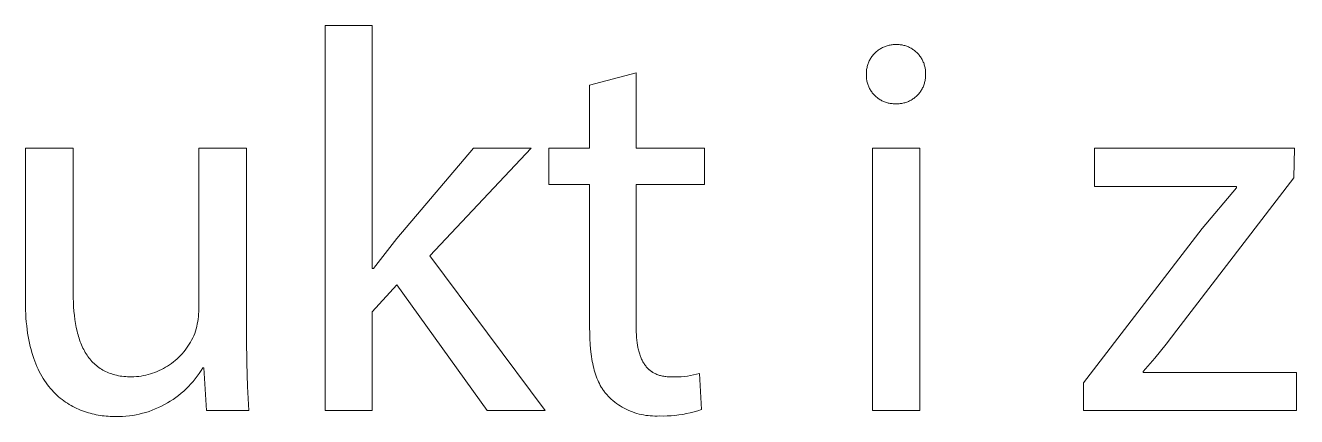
# Model space of a CAD drawing. Header units: millimetres. Extents: x -987 to 2591, y -102 to 2398.
# Drawn here: x 1521.6 to 1605.6, y -42.3 to -16.4 of the extents above; entities that cross this region are included whole.
import ezdxf

# ---------------------------------------------------------------- set-up
doc = ezdxf.new("R2010")
doc.units = ezdxf.units.MM
doc.header["$MEASUREMENT"] = 0
doc.layers.add('Domyślny', color=7, linetype='Continuous', true_color=0x000000)

msp = doc.modelspace()

# ---------------------------------------------------------------- linework, layer by layer
at = {"layer": 'Domyślny', "color": 18, "lineweight": 15, "true_color": 0x000000}
for p, q in [((1541.383, -41.857), (1541.383, -16.421)), ((1541.383, -16.421), (1544.504, -16.421)), ((1544.504, -16.421), (1544.504, -32.481)), ((1577.49, -18.531), (1577.528, -18.477)), ((1577.528, -18.477), (1577.568, -18.423)), ((1577.568, -18.423), (1577.61, -18.372)), ((1577.61, -18.372), (1577.653, -18.321)), ((1577.653, -18.321), (1577.698, -18.273)), ((1577.698, -18.273), (1577.745, -18.225)), ((1577.745, -18.225), (1577.794, -18.18)), ((1577.794, -18.18), (1577.844, -18.136)), ((1577.844, -18.136), (1577.895, -18.094)), ((1577.895, -18.094), (1577.948, -18.054)), ((1577.948, -18.054), (1578.003, -18.016)), ((1578.003, -18.016), (1578.058, -17.979)), ((1578.058, -17.979), (1578.115, -17.945)), ((1578.115, -17.945), (1578.173, -17.912)), ((1578.173, -17.912), (1578.232, -17.882)), ((1578.232, -17.882), (1578.292, -17.853)), ((1578.292, -17.853), (1578.353, -17.827)), ((1578.353, -17.827), (1578.415, -17.803)), ((1578.415, -17.803), (1578.478, -17.781)), ((1578.478, -17.781), (1578.542, -17.761)), ((1578.542, -17.761), (1578.606, -17.744)), ((1578.606, -17.744), (1578.67, -17.728)), ((1578.67, -17.728), (1578.736, -17.715)), ((1578.736, -17.715), (1578.801, -17.705)), ((1578.801, -17.705), (1578.867, -17.696)), ((1578.867, -17.696), (1578.933, -17.69)), ((1578.933, -17.69), (1579, -17.686)), ((1579, -17.686), (1579.066, -17.685)), ((1579.066, -17.685), (1579.133, -17.685)), ((1579.133, -17.685), (1579.197, -17.684)), ((1579.197, -17.684), (1579.262, -17.686)), ((1579.262, -17.686), (1579.327, -17.689)), ((1579.327, -17.689), (1579.392, -17.695)), ((1579.392, -17.695), (1579.456, -17.703)), ((1579.456, -17.703), (1579.52, -17.713)), ((1579.52, -17.713), (1579.584, -17.726)), ((1579.584, -17.726), (1579.647, -17.74)), ((1579.647, -17.74), (1579.71, -17.757)), ((1579.71, -17.757), (1579.772, -17.776)), ((1579.772, -17.776), (1579.833, -17.797)), ((1579.833, -17.797), (1579.893, -17.82)), ((1579.893, -17.82), (1579.953, -17.845)), ((1579.953, -17.845), (1580.012, -17.873)), ((1580.012, -17.873), (1580.07, -17.902)), ((1580.07, -17.902), (1580.127, -17.933)), ((1580.127, -17.933), (1580.183, -17.966)), ((1580.183, -17.966), (1580.237, -18.001)), ((1580.237, -18.001), (1580.29, -18.038)), ((1580.29, -18.038), (1580.342, -18.077)), ((1580.342, -18.077), (1580.393, -18.118)), ((1580.393, -18.118), (1580.442, -18.16)), ((1580.442, -18.16), (1580.49, -18.204)), ((1580.49, -18.204), (1580.536, -18.249)), ((1580.536, -18.249), (1580.581, -18.296)), ((1580.581, -18.296), (1580.624, -18.345)), ((1580.624, -18.345), (1580.665, -18.395)), ((1580.665, -18.395), (1580.705, -18.446)), ((1580.705, -18.446), (1580.743, -18.499)), ((1577.184, -19.331), (1577.195, -19.266)), ((1577.195, -19.266), (1577.207, -19.201)), ((1577.207, -19.201), (1577.222, -19.136)), ((1577.222, -19.136), (1577.239, -19.072)), ((1577.239, -19.072), (1577.259, -19.008)), ((1577.259, -19.008), (1577.28, -18.945)), ((1577.28, -18.945), (1577.304, -18.883)), ((1577.304, -18.883), (1577.33, -18.822)), ((1577.33, -18.822), (1577.358, -18.761)), ((1577.358, -18.761), (1577.388, -18.702)), ((1577.388, -18.702), (1577.42, -18.644)), ((1577.42, -18.644), (1577.454, -18.587)), ((1577.454, -18.587), (1577.49, -18.531)), ((1580.743, -18.499), (1580.779, -18.553)), ((1580.779, -18.553), (1580.813, -18.608)), ((1580.813, -18.608), (1580.845, -18.664)), ((1580.845, -18.664), (1580.875, -18.722)), ((1580.875, -18.722), (1580.903, -18.78)), ((1580.903, -18.78), (1580.929, -18.84)), ((1580.929, -18.84), (1580.953, -18.9)), ((1580.953, -18.9), (1580.975, -18.961)), ((1580.975, -18.961), (1580.995, -19.022)), ((1580.995, -19.022), (1581.013, -19.085)), ((1581.013, -19.085), (1581.029, -19.148)), ((1581.029, -19.148), (1581.042, -19.211)), ((1581.042, -19.211), (1581.053, -19.275)), ((1581.053, -19.275), (1581.063, -19.339)), ((1558.871, -20.366), (1561.945, -19.544)), ((1561.945, -19.544), (1561.945, -24.524)), ((1577.166, -19.597), (1577.167, -19.53)), ((1577.167, -19.663), (1577.166, -19.597)), ((1577.166, -19.727), (1577.167, -19.663)), ((1577.167, -19.792), (1577.166, -19.727)), ((1577.167, -19.53), (1577.17, -19.464)), ((1577.171, -19.856), (1577.167, -19.792)), ((1577.17, -19.464), (1577.176, -19.397)), ((1577.176, -19.92), (1577.171, -19.856)), ((1577.176, -19.397), (1577.184, -19.331)), ((1577.184, -19.984), (1577.176, -19.92)), ((1577.194, -20.047), (1577.184, -19.984)), ((1577.206, -20.11), (1577.194, -20.047)), ((1577.221, -20.173), (1577.206, -20.11)), ((1581.032, -20.118), (1581.017, -20.182)), ((1581.045, -20.054), (1581.032, -20.118)), ((1581.056, -19.989), (1581.045, -20.054)), ((1581.064, -19.924), (1581.056, -19.989)), ((1581.063, -19.339), (1581.069, -19.404)), ((1581.07, -19.859), (1581.064, -19.924)), ((1581.069, -19.404), (1581.074, -19.468)), ((1581.074, -19.794), (1581.07, -19.859)), ((1581.074, -19.468), (1581.076, -19.533)), ((1581.075, -19.728), (1581.074, -19.794)), ((1581.077, -19.598), (1581.075, -19.663)), ((1581.075, -19.663), (1581.075, -19.728)), ((1581.076, -19.533), (1581.077, -19.598)), ((1558.871, -24.524), (1558.871, -20.366)), ((1577.237, -20.235), (1577.221, -20.173)), ((1577.256, -20.297), (1577.237, -20.235)), ((1577.277, -20.358), (1577.256, -20.297)), ((1577.3, -20.418), (1577.277, -20.358)), ((1577.325, -20.477), (1577.3, -20.418)), ((1577.352, -20.535), (1577.325, -20.477)), ((1577.38, -20.593), (1577.352, -20.535)), ((1577.411, -20.649), (1577.38, -20.593)), ((1577.444, -20.705), (1577.411, -20.649)), ((1577.479, -20.759), (1577.444, -20.705)), ((1577.515, -20.812), (1577.479, -20.759)), ((1577.554, -20.863), (1577.515, -20.812)), ((1577.594, -20.914), (1577.554, -20.863)), ((1577.636, -20.962), (1577.594, -20.914)), ((1577.679, -21.01), (1577.636, -20.962)), ((1580.587, -20.981), (1580.543, -21.029)), ((1580.631, -20.932), (1580.587, -20.981)), ((1580.672, -20.881), (1580.631, -20.932)), ((1580.712, -20.829), (1580.672, -20.881)), ((1580.749, -20.776), (1580.712, -20.829)), ((1580.785, -20.721), (1580.749, -20.776)), ((1580.819, -20.665), (1580.785, -20.721)), ((1580.851, -20.608), (1580.819, -20.665)), ((1580.881, -20.55), (1580.851, -20.608)), ((1580.909, -20.49), (1580.881, -20.55)), ((1580.935, -20.43), (1580.909, -20.49)), ((1580.959, -20.369), (1580.935, -20.43)), ((1580.98, -20.307), (1580.959, -20.369)), ((1581, -20.245), (1580.98, -20.307)), ((1581.017, -20.182), (1581, -20.245)), ((1577.724, -21.056), (1577.679, -21.01)), ((1577.771, -21.1), (1577.724, -21.056)), ((1577.819, -21.143), (1577.771, -21.1)), ((1577.868, -21.184), (1577.819, -21.143)), ((1577.919, -21.223), (1577.868, -21.184)), ((1577.971, -21.261), (1577.919, -21.223)), ((1578.025, -21.296), (1577.971, -21.261)), ((1578.08, -21.33), (1578.025, -21.296)), ((1578.135, -21.362), (1578.08, -21.33)), ((1578.192, -21.392), (1578.135, -21.362)), ((1578.25, -21.42), (1578.192, -21.392)), ((1578.309, -21.446), (1578.25, -21.42)), ((1578.369, -21.47), (1578.309, -21.446)), ((1578.429, -21.492), (1578.369, -21.47)), ((1578.49, -21.512), (1578.429, -21.492)), ((1578.552, -21.529), (1578.49, -21.512)), ((1578.615, -21.545), (1578.552, -21.529)), ((1578.677, -21.558), (1578.615, -21.545)), ((1578.741, -21.57), (1578.677, -21.558)), ((1578.804, -21.579), (1578.741, -21.57)), ((1578.868, -21.586), (1578.804, -21.579)), ((1578.933, -21.59), (1578.868, -21.586)), ((1578.997, -21.593), (1578.933, -21.59)), ((1579.061, -21.593), (1578.997, -21.593)), ((1579.126, -21.597), (1579.061, -21.593)), ((1579.192, -21.598), (1579.126, -21.597)), ((1579.257, -21.597), (1579.192, -21.598)), ((1579.323, -21.593), (1579.257, -21.597)), ((1579.388, -21.588), (1579.323, -21.593)), ((1579.453, -21.58), (1579.388, -21.588)), ((1579.518, -21.57), (1579.453, -21.58)), ((1579.582, -21.558), (1579.518, -21.57)), ((1579.646, -21.543), (1579.582, -21.558)), ((1579.709, -21.526), (1579.646, -21.543)), ((1579.772, -21.507), (1579.709, -21.526)), ((1579.834, -21.486), (1579.772, -21.507)), ((1579.895, -21.463), (1579.834, -21.486)), ((1579.955, -21.437), (1579.895, -21.463)), ((1580.014, -21.41), (1579.955, -21.437)), ((1580.073, -21.38), (1580.014, -21.41)), ((1580.13, -21.349), (1580.073, -21.38)), ((1580.186, -21.315), (1580.13, -21.349)), ((1580.241, -21.28), (1580.186, -21.315)), ((1580.295, -21.242), (1580.241, -21.28)), ((1580.348, -21.203), (1580.295, -21.242)), ((1580.399, -21.162), (1580.348, -21.203)), ((1580.448, -21.119), (1580.399, -21.162)), ((1580.496, -21.075), (1580.448, -21.119)), ((1580.543, -21.029), (1580.496, -21.075)), ((1521.579, -34.668), (1521.579, -24.518)), ((1521.579, -24.518), (1524.736, -24.518)), ((1524.736, -24.518), (1524.736, -34.12)), ((1533.04, -35.157), (1533.04, -24.518)), ((1533.04, -24.518), (1536.197, -24.518)), ((1536.197, -24.518), (1536.197, -37.134)), ((1546.124, -30.503), (1551.2, -24.523)), ((1555, -24.523), (1548.305, -31.647)), ((1551.2, -24.523), (1555, -24.523)), ((1556.178, -26.918), (1556.178, -24.524)), ((1556.178, -24.524), (1558.871, -24.524)), ((1561.945, -24.524), (1566.46, -24.524)), ((1566.46, -24.524), (1566.46, -26.918)), ((1577.56, -24.524), (1580.705, -24.524)), ((1577.56, -41.858), (1577.56, -24.524)), ((1580.705, -24.524), (1580.705, -41.858)), ((1592.246, -27.058), (1592.246, -24.52)), ((1592.246, -24.52), (1605.458, -24.52)), ((1605.458, -24.52), (1605.411, -26.498)), ((1605.411, -26.498), (1597.691, -36.553)), ((1558.871, -26.918), (1556.178, -26.918)), ((1558.871, -36.378), (1558.871, -26.918)), ((1566.46, -26.918), (1561.945, -26.918)), ((1561.945, -26.918), (1561.945, -36.271)), ((1601.622, -27.058), (1592.246, -27.058)), ((1599.358, -29.834), (1601.622, -27.141)), ((1601.622, -27.141), (1601.622, -27.058)), ((1591.519, -40.032), (1599.358, -29.834)), ((1544.576, -32.481), (1546.124, -30.503)), ((1548.305, -31.647), (1555.929, -41.857)), ((1544.504, -32.481), (1544.576, -32.481)), ((1546.124, -33.553), (1544.504, -35.34)), ((1552.105, -41.857), (1546.124, -33.553)), ((1524.736, -34.12), (1524.739, -34.425)), ((1524.739, -34.425), (1524.748, -34.724)), ((1521.588, -35.225), (1521.579, -34.668)), ((1521.6, -35.493), (1521.588, -35.225)), ((1524.748, -34.724), (1524.763, -35.016)), ((1524.763, -35.016), (1524.784, -35.301)), ((1533.037, -35.322), (1533.04, -35.157)), ((1521.616, -35.755), (1521.6, -35.493)), ((1521.637, -36.01), (1521.616, -35.755)), ((1521.662, -36.259), (1521.637, -36.01)), ((1524.784, -35.301), (1524.812, -35.579)), ((1524.812, -35.579), (1524.847, -35.85)), ((1524.847, -35.85), (1524.888, -36.114)), ((1524.888, -36.114), (1524.937, -36.369)), ((1532.941, -36.141), (1532.971, -35.978)), ((1532.971, -35.978), (1532.996, -35.815)), ((1532.996, -35.815), (1533.015, -35.651)), ((1533.015, -35.651), (1533.029, -35.487)), ((1533.029, -35.487), (1533.037, -35.322)), ((1544.504, -35.34), (1544.504, -41.857)), ((1521.691, -36.502), (1521.662, -36.259)), ((1521.724, -36.739), (1521.691, -36.502)), ((1521.762, -36.969), (1521.724, -36.739)), ((1521.803, -37.194), (1521.762, -36.969)), ((1524.937, -36.369), (1524.992, -36.617)), ((1524.992, -36.617), (1525.023, -36.738)), ((1525.023, -36.738), (1525.055, -36.857)), ((1525.055, -36.857), (1525.089, -36.973)), ((1532.637, -37.065), (1532.704, -36.922)), ((1532.704, -36.922), (1532.766, -36.777)), ((1532.766, -36.777), (1532.817, -36.62)), ((1532.817, -36.62), (1532.864, -36.462)), ((1532.864, -36.462), (1532.905, -36.302)), ((1532.905, -36.302), (1532.941, -36.141)), ((1558.875, -36.754), (1558.871, -36.378)), ((1558.886, -37.119), (1558.875, -36.754)), ((1561.945, -36.271), (1561.946, -36.469)), ((1561.946, -36.469), (1561.952, -36.662)), ((1561.952, -36.662), (1561.961, -36.849)), ((1561.961, -36.849), (1561.974, -37.031)), ((1597.691, -36.553), (1596.971, -37.481)), ((1521.849, -37.412), (1521.803, -37.194)), ((1521.898, -37.625), (1521.849, -37.412)), ((1521.951, -37.832), (1521.898, -37.625)), ((1525.089, -36.973), (1525.125, -37.088)), ((1525.125, -37.088), (1525.163, -37.2)), ((1525.163, -37.2), (1525.203, -37.311)), ((1525.203, -37.311), (1525.245, -37.419)), ((1525.245, -37.419), (1525.289, -37.524)), ((1525.289, -37.524), (1525.334, -37.628)), ((1525.334, -37.628), (1525.382, -37.729)), ((1525.382, -37.729), (1525.432, -37.828)), ((1532.138, -37.865), (1532.233, -37.739)), ((1532.233, -37.739), (1532.323, -37.61)), ((1532.323, -37.61), (1532.408, -37.478)), ((1532.408, -37.478), (1532.489, -37.343)), ((1532.489, -37.343), (1532.566, -37.205)), ((1532.566, -37.205), (1532.637, -37.065)), ((1536.197, -37.134), (1536.204, -38.708)), ((1558.906, -37.471), (1558.886, -37.119)), ((1558.935, -37.812), (1558.906, -37.471)), ((1561.974, -37.031), (1561.991, -37.208)), ((1561.991, -37.208), (1562.012, -37.378)), ((1562.012, -37.378), (1562.037, -37.543)), ((1562.037, -37.543), (1562.067, -37.702)), ((1562.067, -37.702), (1562.083, -37.78)), ((1562.083, -37.78), (1562.101, -37.856)), ((1596.971, -37.481), (1596.228, -38.391)), ((1522.007, -38.033), (1521.951, -37.832)), ((1522.067, -38.228), (1522.007, -38.033)), ((1522.131, -38.417), (1522.067, -38.228)), ((1522.198, -38.601), (1522.131, -38.417)), ((1522.268, -38.78), (1522.198, -38.601)), ((1525.432, -37.828), (1525.484, -37.925)), ((1525.484, -37.925), (1525.538, -38.019)), ((1525.538, -38.019), (1525.594, -38.111)), ((1525.594, -38.111), (1525.652, -38.201)), ((1525.652, -38.201), (1525.712, -38.288)), ((1525.712, -38.288), (1525.774, -38.373)), ((1525.774, -38.373), (1525.838, -38.455)), ((1525.838, -38.455), (1525.905, -38.534)), ((1525.905, -38.534), (1525.974, -38.612)), ((1525.974, -38.612), (1526.045, -38.686)), ((1531.239, -38.743), (1531.364, -38.647)), ((1531.364, -38.647), (1531.486, -38.547)), ((1531.486, -38.547), (1531.604, -38.443)), ((1531.604, -38.443), (1531.719, -38.335)), ((1531.719, -38.335), (1531.83, -38.223)), ((1531.83, -38.223), (1531.937, -38.107)), ((1531.937, -38.107), (1532.04, -37.988)), ((1532.04, -37.988), (1532.138, -37.865)), ((1558.973, -38.141), (1558.935, -37.812)), ((1558.995, -38.3), (1558.973, -38.141)), ((1559.02, -38.457), (1558.995, -38.3)), ((1559.047, -38.61), (1559.02, -38.457)), ((1559.077, -38.76), (1559.047, -38.61)), ((1562.101, -37.856), (1562.119, -37.93)), ((1562.119, -37.93), (1562.139, -38.003)), ((1562.139, -38.003), (1562.16, -38.074)), ((1562.16, -38.074), (1562.182, -38.144)), ((1562.182, -38.144), (1562.205, -38.213)), ((1562.205, -38.213), (1562.229, -38.28)), ((1562.229, -38.28), (1562.255, -38.345)), ((1562.255, -38.345), (1562.281, -38.409)), ((1562.281, -38.409), (1562.309, -38.472)), ((1562.309, -38.472), (1562.338, -38.533)), ((1562.338, -38.533), (1562.369, -38.592)), ((1562.369, -38.592), (1562.4, -38.65)), ((1562.4, -38.65), (1562.433, -38.706)), ((1596.228, -38.391), (1595.463, -39.281)), ((1522.342, -38.953), (1522.268, -38.78)), ((1522.419, -39.121), (1522.342, -38.953)), ((1522.498, -39.283), (1522.419, -39.121)), ((1522.581, -39.441), (1522.498, -39.283)), ((1522.666, -39.593), (1522.581, -39.441)), ((1526.045, -38.686), (1526.118, -38.758)), ((1526.118, -38.758), (1526.193, -38.827)), ((1526.193, -38.827), (1526.271, -38.894)), ((1526.271, -38.894), (1526.351, -38.958)), ((1526.351, -38.958), (1526.434, -39.019)), ((1526.434, -39.019), (1526.518, -39.078)), ((1526.518, -39.078), (1526.605, -39.134)), ((1526.605, -39.134), (1526.695, -39.187)), ((1526.695, -39.187), (1526.786, -39.237)), ((1526.786, -39.237), (1526.881, -39.284)), ((1526.881, -39.284), (1526.977, -39.329)), ((1526.977, -39.329), (1527.076, -39.37)), ((1527.076, -39.37), (1527.178, -39.409)), ((1527.178, -39.409), (1527.282, -39.445)), ((1527.282, -39.445), (1527.388, -39.478)), ((1527.388, -39.478), (1527.497, -39.507)), ((1529.532, -39.524), (1529.685, -39.486)), ((1529.685, -39.486), (1529.837, -39.443)), ((1529.837, -39.443), (1529.987, -39.396)), ((1529.987, -39.396), (1530.135, -39.343)), ((1530.135, -39.343), (1530.282, -39.285)), ((1530.282, -39.285), (1530.426, -39.221)), ((1530.426, -39.221), (1530.568, -39.153)), ((1530.568, -39.153), (1530.708, -39.081)), ((1530.708, -39.081), (1530.845, -39.003)), ((1530.845, -39.003), (1530.979, -38.921)), ((1530.979, -38.921), (1531.111, -38.834)), ((1531.111, -38.834), (1531.239, -38.743)), ((1533.063, -39.404), (1532.934, -39.586)), ((1533.185, -39.219), (1533.063, -39.404)), ((1533.302, -39.029), (1533.185, -39.219)), ((1533.373, -39.029), (1533.302, -39.029)), ((1533.54, -41.852), (1533.373, -39.029)), ((1536.204, -38.708), (1536.252, -40.281)), ((1559.109, -38.907), (1559.077, -38.76)), ((1559.143, -39.051), (1559.109, -38.907)), ((1559.181, -39.192), (1559.143, -39.051)), ((1559.221, -39.329), (1559.181, -39.192)), ((1559.263, -39.463), (1559.221, -39.329)), ((1559.309, -39.593), (1559.263, -39.463)), ((1562.433, -38.706), (1562.467, -38.761)), ((1562.467, -38.761), (1562.503, -38.814)), ((1562.503, -38.814), (1562.539, -38.865)), ((1562.539, -38.865), (1562.577, -38.915)), ((1562.577, -38.915), (1562.617, -38.964)), ((1562.617, -38.964), (1562.657, -39.01)), ((1562.657, -39.01), (1562.699, -39.055)), ((1562.699, -39.055), (1562.743, -39.099)), ((1562.743, -39.099), (1562.788, -39.141)), ((1562.788, -39.141), (1562.81, -39.161)), ((1562.81, -39.161), (1562.834, -39.181)), ((1562.834, -39.181), (1562.857, -39.201)), ((1562.857, -39.201), (1562.881, -39.22)), ((1562.881, -39.22), (1562.905, -39.239)), ((1562.905, -39.239), (1562.93, -39.257)), ((1562.93, -39.257), (1562.955, -39.275)), ((1562.955, -39.275), (1562.98, -39.292)), ((1562.98, -39.292), (1563.006, -39.309)), ((1563.006, -39.309), (1563.032, -39.326)), ((1563.032, -39.326), (1563.059, -39.342)), ((1563.059, -39.342), (1563.085, -39.358)), ((1563.085, -39.358), (1563.14, -39.388)), ((1563.14, -39.388), (1563.196, -39.417)), ((1563.196, -39.417), (1563.254, -39.444)), ((1563.254, -39.444), (1563.313, -39.469)), ((1563.313, -39.469), (1563.373, -39.493)), ((1565.737, -39.511), (1565.939, -39.467)), ((1565.939, -39.467), (1566.138, -39.416)), ((1566.138, -39.416), (1566.269, -41.787)), ((1595.463, -39.281), (1595.463, -39.341)), ((1595.463, -39.341), (1605.601, -39.341)), ((1605.601, -39.341), (1605.601, -41.855)), ((1522.755, -39.74), (1522.666, -39.593)), ((1522.846, -39.882), (1522.755, -39.74)), ((1522.939, -40.019), (1522.846, -39.882)), ((1523.035, -40.151), (1522.939, -40.019)), ((1523.134, -40.278), (1523.035, -40.151)), ((1523.235, -40.401), (1523.134, -40.278)), ((1527.497, -39.507), (1527.609, -39.534)), ((1527.609, -39.534), (1527.723, -39.558)), ((1527.723, -39.558), (1527.84, -39.579)), ((1527.84, -39.579), (1527.959, -39.596)), ((1527.959, -39.596), (1528.081, -39.61)), ((1528.081, -39.61), (1528.206, -39.622)), ((1528.206, -39.622), (1528.333, -39.63)), ((1528.333, -39.63), (1528.463, -39.635)), ((1528.463, -39.635), (1528.596, -39.636)), ((1528.596, -39.636), (1528.753, -39.631)), ((1528.753, -39.631), (1528.91, -39.62)), ((1528.91, -39.62), (1529.067, -39.604)), ((1529.067, -39.604), (1529.223, -39.583)), ((1529.223, -39.583), (1529.378, -39.556)), ((1529.378, -39.556), (1529.532, -39.524)), ((1532.359, -40.265), (1532.201, -40.422)), ((1532.511, -40.103), (1532.359, -40.265)), ((1532.658, -39.935), (1532.511, -40.103)), ((1532.799, -39.763), (1532.658, -39.935)), ((1532.934, -39.586), (1532.799, -39.763)), ((1536.252, -40.281), (1536.34, -41.852)), ((1559.357, -39.721), (1559.309, -39.593)), ((1559.408, -39.845), (1559.357, -39.721)), ((1559.462, -39.965), (1559.408, -39.845)), ((1559.519, -40.082), (1559.462, -39.965)), ((1559.579, -40.196), (1559.519, -40.082)), ((1559.642, -40.306), (1559.579, -40.196)), ((1559.675, -40.36), (1559.642, -40.306)), ((1563.373, -39.493), (1563.436, -39.515)), ((1563.436, -39.515), (1563.499, -39.535)), ((1563.499, -39.535), (1563.564, -39.554)), ((1563.564, -39.554), (1563.631, -39.57)), ((1563.631, -39.57), (1563.699, -39.585)), ((1563.699, -39.585), (1563.769, -39.599)), ((1563.769, -39.599), (1563.841, -39.61)), ((1563.841, -39.61), (1563.914, -39.62)), ((1563.914, -39.62), (1563.988, -39.628)), ((1563.988, -39.628), (1564.065, -39.634)), ((1564.065, -39.634), (1564.143, -39.639)), ((1564.143, -39.639), (1564.222, -39.641)), ((1564.222, -39.641), (1564.304, -39.642)), ((1564.304, -39.642), (1564.51, -39.643)), ((1564.51, -39.643), (1564.716, -39.637)), ((1564.716, -39.637), (1564.921, -39.625)), ((1564.921, -39.625), (1565.127, -39.606)), ((1565.127, -39.606), (1565.331, -39.581)), ((1565.331, -39.581), (1565.535, -39.549)), ((1565.535, -39.549), (1565.737, -39.511)), ((1591.519, -41.855), (1591.519, -40.032)), ((1523.338, -40.519), (1523.235, -40.401)), ((1523.443, -40.632), (1523.338, -40.519)), ((1523.55, -40.741), (1523.443, -40.632)), ((1523.66, -40.846), (1523.55, -40.741)), ((1523.771, -40.946), (1523.66, -40.846)), ((1523.884, -41.042), (1523.771, -40.946)), ((1523.999, -41.133), (1523.884, -41.042)), ((1524.115, -41.22), (1523.999, -41.133)), ((1531.338, -41.123), (1531.152, -41.245)), ((1531.52, -40.995), (1531.338, -41.123)), ((1531.698, -40.861), (1531.52, -40.995)), ((1531.871, -40.72), (1531.698, -40.861)), ((1532.039, -40.574), (1531.871, -40.72)), ((1532.201, -40.422), (1532.039, -40.574)), ((1559.708, -40.413), (1559.675, -40.36)), ((1559.742, -40.465), (1559.708, -40.413)), ((1559.777, -40.516), (1559.742, -40.465)), ((1559.813, -40.566), (1559.777, -40.516)), ((1559.85, -40.616), (1559.813, -40.566)), ((1559.887, -40.664), (1559.85, -40.616)), ((1559.925, -40.712), (1559.887, -40.664)), ((1559.964, -40.758), (1559.925, -40.712)), ((1560.004, -40.804), (1559.964, -40.758)), ((1560.045, -40.849), (1560.004, -40.804)), ((1560.086, -40.893), (1560.045, -40.849)), ((1560.192, -41), (1560.086, -40.893)), ((1560.302, -41.103), (1560.192, -41)), ((1560.415, -41.201), (1560.302, -41.103)), ((1524.233, -41.304), (1524.115, -41.22)), ((1524.352, -41.383), (1524.233, -41.304)), ((1524.473, -41.458), (1524.352, -41.383)), ((1524.595, -41.53), (1524.473, -41.458)), ((1524.719, -41.597), (1524.595, -41.53)), ((1524.843, -41.661), (1524.719, -41.597)), ((1524.969, -41.721), (1524.843, -41.661)), ((1525.095, -41.777), (1524.969, -41.721)), ((1525.222, -41.83), (1525.095, -41.777)), ((1525.35, -41.88), (1525.222, -41.83)), ((1525.479, -41.926), (1525.35, -41.88)), ((1525.608, -41.969), (1525.479, -41.926)), ((1525.738, -42.008), (1525.608, -41.969)), ((1525.868, -42.044), (1525.738, -42.008)), ((1529.536, -41.981), (1529.322, -42.042)), ((1529.748, -41.914), (1529.536, -41.981)), ((1529.958, -41.839), (1529.748, -41.914)), ((1530.165, -41.757), (1529.958, -41.839)), ((1530.369, -41.668), (1530.165, -41.757)), ((1530.57, -41.572), (1530.369, -41.668)), ((1530.768, -41.47), (1530.57, -41.572)), ((1530.962, -41.361), (1530.768, -41.47)), ((1531.152, -41.245), (1530.962, -41.361)), ((1536.34, -41.852), (1533.54, -41.852)), ((1544.504, -41.857), (1541.383, -41.857)), ((1555.929, -41.857), (1552.105, -41.857)), ((1560.532, -41.296), (1560.415, -41.201)), ((1560.652, -41.387), (1560.532, -41.296)), ((1560.775, -41.474), (1560.652, -41.387)), ((1560.901, -41.556), (1560.775, -41.474)), ((1561.029, -41.634), (1560.901, -41.556)), ((1561.161, -41.708), (1561.029, -41.634)), ((1561.294, -41.776), (1561.161, -41.708)), ((1561.43, -41.841), (1561.294, -41.776)), ((1561.569, -41.9), (1561.43, -41.841)), ((1561.709, -41.955), (1561.569, -41.9)), ((1561.851, -42.004), (1561.709, -41.955)), ((1561.994, -42.049), (1561.851, -42.004)), ((1565.528, -42.009), (1565.277, -42.066)), ((1565.778, -41.943), (1565.528, -42.009)), ((1566.025, -41.869), (1565.778, -41.943)), ((1566.269, -41.787), (1566.025, -41.869)), ((1580.705, -41.858), (1577.56, -41.858)), ((1605.601, -41.855), (1591.519, -41.855)), ((1525.999, -42.078), (1525.868, -42.044)), ((1526.129, -42.108), (1525.999, -42.078)), ((1526.26, -42.135), (1526.129, -42.108)), ((1526.391, -42.159), (1526.26, -42.135)), ((1526.522, -42.18), (1526.391, -42.159)), ((1526.653, -42.199), (1526.522, -42.18)), ((1526.784, -42.215), (1526.653, -42.199)), ((1526.914, -42.228), (1526.784, -42.215)), ((1527.044, -42.239), (1526.914, -42.228)), ((1527.174, -42.247), (1527.044, -42.239)), ((1527.303, -42.253), (1527.174, -42.247)), ((1527.432, -42.256), (1527.303, -42.253)), ((1527.559, -42.257), (1527.432, -42.256)), ((1527.782, -42.257), (1527.559, -42.257)), ((1528.004, -42.248), (1527.782, -42.257)), ((1528.226, -42.233), (1528.004, -42.248)), ((1528.448, -42.209), (1528.226, -42.233)), ((1528.668, -42.179), (1528.448, -42.209)), ((1528.888, -42.14), (1528.668, -42.179)), ((1529.106, -42.095), (1528.888, -42.14)), ((1529.322, -42.042), (1529.106, -42.095)), ((1562.139, -42.089), (1561.994, -42.049)), ((1562.286, -42.123), (1562.139, -42.089)), ((1562.433, -42.153), (1562.286, -42.123)), ((1562.581, -42.178), (1562.433, -42.153)), ((1562.731, -42.197), (1562.581, -42.178)), ((1562.88, -42.211), (1562.731, -42.197)), ((1563.031, -42.22), (1562.88, -42.211)), ((1563.181, -42.224), (1563.031, -42.22)), ((1563.331, -42.222), (1563.181, -42.224)), ((1563.482, -42.216), (1563.331, -42.222)), ((1563.739, -42.221), (1563.482, -42.216)), ((1563.997, -42.217), (1563.739, -42.221)), ((1564.255, -42.205), (1563.997, -42.217)), ((1564.512, -42.183), (1564.255, -42.205)), ((1564.768, -42.153), (1564.512, -42.183)), ((1565.023, -42.114), (1564.768, -42.153)), ((1565.277, -42.066), (1565.023, -42.114))]:
    msp.add_line(p, q, dxfattribs=at)

doc.saveas('drawing.dxf')
